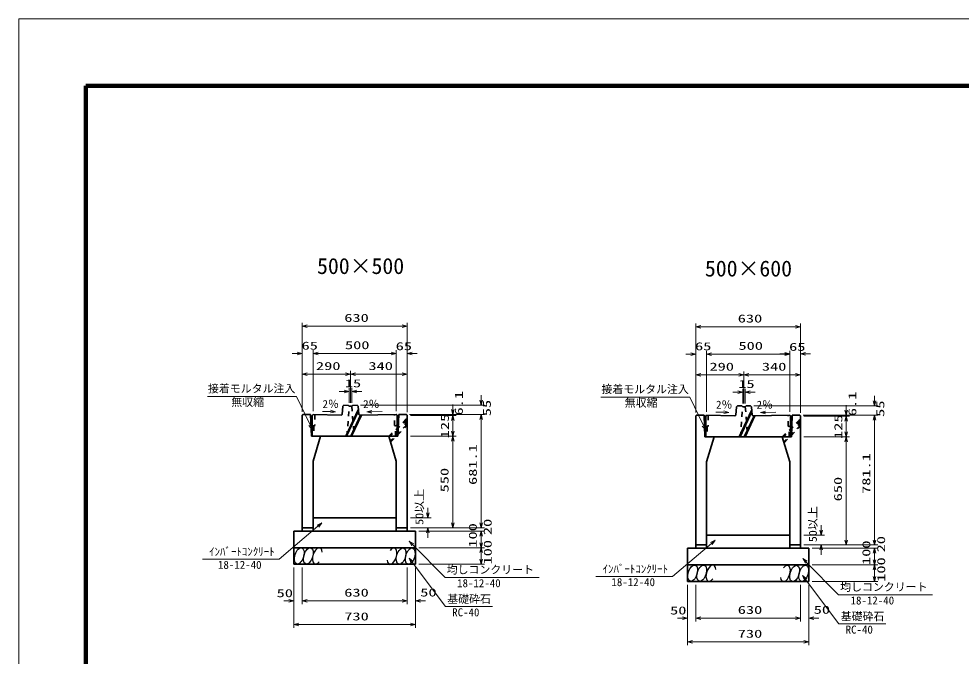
# Model space of a CAD drawing. Units: millimetres on the paper. Extents: x 0 to 841, y 0 to 594.
# Drawn here: x 0 to 283.1, y 402.4 to 594 of the extents above; entities that cross this region are included whole.
import ezdxf
from ezdxf.enums import TextEntityAlignment as Align

# ---------------------------------------------------------------- set-up
doc = ezdxf.new("R2010")
doc.units = ezdxf.units.MM
doc.linetypes.add('USER3', pattern=[3, 1.5, -1.5])
for name, color, linetype, lineweight in [('D-STR-DIM（寸法）', 7, 'Continuous', 13), ('D-STR-HTXT(均しCON-旗)', 7, 'Continuous', 13), ('D-STR-HTXT(基礎砕石-旗)', 7, 'Continuous', 13), ('D-STR-HTXT（旗上げ）', 7, 'Continuous', 13), ('D-STR-STRF(グリ)', 7, 'Continuous', 25), ('D-STR（構造物）', 1, 'Continuous', 35), ('D-TTL-LINE（区切線）', 7, 'Continuous', 18), ('D-TTL（外枠）', 2, 'Continuous', 140)]:
    doc.layers.add(name, color=color, linetype=linetype, lineweight=lineweight)
doc.layers.add('D-STR-TXT(文字)', color=7, linetype='Continuous')
doc.styles.add('ＭＳ ゴシック', font='')
doc.styles.get('ＭＳ ゴシック').set_extended_font_data('MS Gothic')

# ---------------------------------------------------------------- blocks, each defined once
blk = doc.blocks.new('_Open30')
at = {"color": 7, "linetype": 'Continuous', "lineweight": 13}
for p, q in [((-1, 0.2679), (0, 0)), ((0, 0), (-1, -0.2679)), ((0, 0), (-1, 0))]:
    blk.add_line(p, q, dxfattribs=at)

msp = doc.modelspace()

# ---------------------------------------------------------------- linework, layer by layer
at = {"layer": 'D-STR-DIM（寸法）'}
for p, q in [((85.144, 494.452), (85.144, 502.66)), ((86.644, 501.66), (115.144, 501.66)), ((116.644, 494.457), (116.644, 502.66)), ((203.351, 494.253), (203.351, 502.462)), ((204.851, 501.462), (233.351, 501.462)), ((234.851, 494.259), (234.851, 502.462)), ((83.644, 493.452), (82.144, 493.452)), ((85.144, 475.854), (85.144, 494.452)), ((88.394, 476.039), (88.394, 494.452)), ((88.394, 477.039), (88.394, 494.452)), ((89.894, 493.452), (91.394, 493.452)), ((89.894, 493.452), (111.894, 493.452)), ((111.894, 493.457), (110.394, 493.457)), ((113.394, 476.039), (113.394, 494.457)), ((113.394, 477.039), (113.394, 494.452)), ((116.644, 475.801), (116.644, 494.457)), ((118.144, 493.457), (119.644, 493.457)), ((201.851, 493.253), (200.351, 493.253)), ((203.351, 475.656), (203.351, 494.253)), ((206.601, 475.841), (206.601, 494.253)), ((206.601, 476.841), (206.601, 494.253)), ((208.101, 493.253), (209.601, 493.253)), ((208.101, 493.253), (230.101, 493.253)), ((230.101, 493.259), (228.601, 493.259)), ((231.601, 475.841), (231.601, 494.259)), ((231.601, 476.841), (231.601, 494.253)), ((234.851, 475.603), (234.851, 494.259)), ((236.351, 493.259), (237.851, 493.259)), ((85.149, 475.842), (85.149, 488.187)), ((86.649, 487.187), (98.143, 487.187)), ((99.643, 478.573), (99.643, 488.187)), ((99.643, 478.573), (99.643, 488.187)), ((101.143, 487.187), (115.144, 487.187)), ((116.644, 475.854), (116.644, 488.187)), ((203.356, 475.644), (203.356, 487.989)), ((204.856, 486.989), (216.35, 486.989)), ((217.85, 478.374), (217.85, 487.989)), ((217.85, 478.374), (217.85, 487.989)), ((219.35, 486.989), (233.351, 486.989)), ((234.851, 475.656), (234.851, 487.989)), ((97.749, 481.987), (96.249, 481.987)), ((99.249, 478.572), (99.249, 482.987)), ((100.037, 478.573), (100.037, 482.987)), ((101.537, 481.987), (103.037, 481.987)), ((215.957, 481.789), (214.457, 481.789)), ((217.457, 478.374), (217.457, 482.789)), ((218.244, 478.374), (218.244, 482.789)), ((219.744, 481.789), (221.244, 481.789)), ((138.846, 479.354), (138.846, 480.854)), ((257.053, 479.156), (257.053, 480.656)), ((91.233, 475.997), (93.595, 475.95)), ((102.637, 477.854), (139.846, 477.854)), ((109.181, 475.971), (106.065, 475.919)), ((130.348, 476.599), (130.348, 478.099)), ((209.44, 475.799), (211.802, 475.752)), ((220.844, 477.656), (258.053, 477.656)), ((227.389, 475.773), (224.272, 475.721)), ((248.555, 476.401), (248.555, 477.901)), ((117.394, 475.099), (131.348, 475.099)), ((117.394, 475.099), (139.846, 475.099)), ((117.394, 475.099), (139.846, 475.099)), ((117.644, 474.801), (131.348, 474.801)), ((117.644, 474.801), (131.348, 474.801)), ((130.348, 470.046), (130.348, 473.301)), ((130.348, 473.301), (130.348, 471.801)), ((138.846, 442.546), (138.846, 473.599)), ((138.846, 473.599), (138.846, 472.099)), ((235.601, 474.901), (249.555, 474.901)), ((235.601, 474.901), (258.053, 474.901)), ((235.601, 474.901), (258.053, 474.901)), ((235.851, 474.603), (249.555, 474.603)), ((235.851, 474.603), (249.555, 474.603)), ((248.555, 469.848), (248.555, 473.103)), ((248.555, 473.103), (248.555, 471.603)), ((257.053, 437.348), (257.053, 473.401)), ((257.053, 473.401), (257.053, 471.901)), ((117.644, 468.546), (131.348, 468.546)), ((117.644, 468.546), (131.348, 468.546)), ((235.851, 468.348), (249.555, 468.348)), ((235.851, 468.348), (249.555, 468.348)), ((130.348, 442.546), (130.348, 467.046)), ((248.555, 437.348), (248.555, 466.848)), ((122.833, 445.546), (122.833, 447.046)), ((117.644, 444.046), (123.833, 444.046)), ((138.846, 442.546), (138.846, 444.046)), ((241.04, 440.348), (241.04, 441.848)), ((117.644, 441.046), (139.846, 441.046)), ((117.644, 441.046), (131.348, 441.046)), ((117.644, 441.046), (139.846, 441.046)), ((117.644, 441.046), (123.833, 441.046)), ((120.144, 440.046), (139.846, 440.046)), ((120.144, 440.046), (139.846, 440.046)), ((122.833, 439.546), (122.833, 438.046)), ((235.851, 438.848), (242.04, 438.848)), ((257.053, 437.348), (257.053, 438.848)), ((138.846, 436.546), (138.846, 438.546)), ((138.846, 438.546), (138.846, 437.046)), ((120.144, 435.046), (139.846, 435.046)), ((120.144, 435.046), (139.846, 435.046)), ((138.846, 431.546), (138.846, 433.546)), ((235.851, 435.848), (258.053, 435.848)), ((235.851, 435.848), (249.555, 435.848)), ((235.851, 435.848), (258.053, 435.848)), ((235.851, 435.848), (242.04, 435.848)), ((238.351, 434.848), (258.053, 434.848)), ((238.351, 434.848), (258.053, 434.848)), ((241.04, 434.348), (241.04, 432.848)), ((257.053, 431.348), (257.053, 433.348)), ((257.053, 433.348), (257.053, 431.848)), ((82.644, 429.046), (82.644, 418.079)), ((82.644, 428.046), (82.644, 410.922)), ((85.144, 429.046), (85.144, 418.079)), ((85.144, 429.046), (85.144, 418.079)), ((116.644, 429.046), (116.644, 418.079)), ((116.644, 428.046), (116.644, 418.079)), ((119.144, 429.046), (119.144, 418.079)), ((119.144, 428.046), (119.144, 410.922)), ((120.144, 430.046), (139.846, 430.046)), ((238.351, 429.848), (258.053, 429.848)), ((238.351, 429.848), (258.053, 429.848)), ((257.053, 426.348), (257.053, 428.348)), ((238.351, 424.848), (258.053, 424.848)), ((200.851, 423.848), (200.851, 412.881)), ((200.851, 422.848), (200.851, 405.724)), ((203.351, 423.848), (203.351, 412.881)), ((203.351, 423.848), (203.351, 412.881)), ((234.851, 423.848), (234.851, 412.881)), ((234.851, 422.848), (234.851, 412.881)), ((237.351, 423.848), (237.351, 412.881)), ((237.351, 422.848), (237.351, 405.724)), ((81.144, 419.079), (79.644, 419.079)), ((86.644, 419.079), (115.144, 419.079)), ((86.644, 419.079), (88.144, 419.079)), ((115.144, 419.079), (113.644, 419.079)), ((120.644, 419.079), (122.144, 419.079)), ((199.351, 413.881), (197.851, 413.881)), ((204.851, 413.881), (233.351, 413.881)), ((204.851, 413.881), (206.351, 413.881)), ((233.351, 413.881), (231.851, 413.881)), ((238.851, 413.881), (240.351, 413.881)), ((84.144, 411.922), (117.644, 411.922)), ((202.351, 406.724), (235.851, 406.724))]:
    msp.add_line(p, q, dxfattribs=at)
at = {"layer": 'D-STR-HTXT(均しCON-旗)'}
for points in [[(55.151, 431.615), (78.185, 431.615), (89.842, 441.526)], [(173.358, 426.417), (196.393, 426.417), (208.049, 436.328)], [(156.292, 426.099), (128.084, 426.099), (118.361, 435.915)], [(274.499, 420.9), (246.291, 420.9), (236.568, 430.717)]]:
    msp.add_lwpolyline(points, dxfattribs=at)
at = {"layer": 'D-STR-HTXT(基礎砕石-旗)'}
for points in [[(142.265, 417.349), (128.162, 417.349), (118.158, 430.675)], [(260.473, 412.151), (246.369, 412.151), (236.365, 425.477)]]:
    msp.add_lwpolyline(points, dxfattribs=at)
at = {"layer": 'D-STR-HTXT（旗上げ）'}
for points in [[(56.674, 480.437), (83.395, 480.437), (87.489, 471.927)], [(174.877, 480.239), (201.598, 480.239), (205.692, 471.729)]]:
    msp.add_lwpolyline(points, dxfattribs=at)
at = {"layer": 'D-STR-STRF(グリ)'}
for centre, major_axis in [((84.238, 432.57), (0.79, 2.421)), ((86.96, 432.57), (0.79, 2.421)), ((114.848, 432.489), (-0.771, -2.427)), ((117.569, 432.51), (-0.771, -2.427)), ((202.445, 427.371), (0.79, 2.421)), ((205.167, 427.371), (0.79, 2.421)), ((233.055, 427.29), (-0.771, -2.427)), ((235.776, 427.312), (-0.771, -2.427))]:
    msp.add_ellipse(centre, major_axis=major_axis, ratio=0.5139, dxfattribs=at)
for centre, major_axis in [((89.7, 432.57), (0.79, 2.421)), ((112.107, 432.467), (-0.771, -2.427)), ((207.907, 427.371), (0.79, 2.421)), ((230.314, 427.269), (-0.771, -2.427))]:
    msp.add_ellipse(centre, major_axis=major_axis, ratio=0.5139, start_param=5.3575563, end_param=10.3750652, dxfattribs=at)
at = {"layer": 'D-STR（構造物）'}
for p, q in [((97.171, 475.113), (97.379, 477.61)), ((97.379, 477.61), (97.65, 477.854)), ((97.65, 477.854), (99.018, 477.827)), ((101.994, 476.654), (98.213, 468.546)), ((98.485, 468.546), (102.035, 476.158)), ((99.018, 477.827), (99.249, 477.573)), ((99.249, 477.573), (100.037, 477.573)), ((100.037, 477.573), (100.268, 477.827)), ((100.268, 477.827), (101.637, 477.854)), ((101.637, 477.854), (101.908, 477.61)), ((101.908, 477.61), (102.116, 475.113)), ((215.378, 474.915), (215.586, 477.412)), ((215.586, 477.412), (215.857, 477.656)), ((215.857, 477.656), (217.225, 477.629)), ((220.201, 476.456), (216.42, 468.348)), ((216.692, 468.348), (220.242, 475.96)), ((217.225, 477.629), (217.457, 477.374)), ((217.457, 477.374), (218.244, 477.374)), ((218.244, 477.374), (218.475, 477.629)), ((218.475, 477.629), (219.844, 477.656)), ((219.844, 477.656), (220.115, 477.412)), ((220.115, 477.412), (220.323, 474.915)), ((85.394, 475.099), (85.144, 474.854)), ((85.144, 474.854), (85.144, 441.046)), ((87.644, 475.054), (85.394, 475.099)), ((87.894, 468.546), (87.644, 475.054)), ((88.144, 474.794), (88.394, 475.039)), ((88.144, 468.546), (88.144, 474.794)), ((88.394, 475.039), (96.9, 474.869)), ((96.9, 474.869), (97.171, 475.113)), ((102.673, 474.874), (99.722, 468.546)), ((102.925, 474.88), (99.972, 468.546)), ((102.116, 475.113), (102.387, 474.869)), ((102.387, 474.869), (113.394, 475.089)), ((113.394, 475.089), (113.644, 474.844)), ((113.644, 474.844), (113.644, 468.546)), ((113.894, 468.546), (114.144, 475.054)), ((114.144, 475.054), (116.394, 475.099)), ((116.394, 475.099), (116.644, 474.854)), ((116.644, 474.854), (116.644, 441.046)), ((203.601, 474.901), (203.351, 474.656)), ((203.351, 474.656), (203.351, 435.848)), ((205.851, 474.856), (203.601, 474.901)), ((206.101, 468.348), (205.851, 474.856)), ((206.351, 474.596), (206.601, 474.841)), ((206.351, 468.348), (206.351, 474.596)), ((206.601, 474.841), (215.107, 474.67)), ((215.107, 474.67), (215.378, 474.915)), ((220.881, 474.676), (217.93, 468.348)), ((221.132, 474.681), (218.179, 468.348)), ((220.323, 474.915), (220.594, 474.67)), ((220.594, 474.67), (231.601, 474.891)), ((231.601, 474.891), (231.851, 474.646)), ((231.851, 474.646), (231.851, 468.348)), ((232.101, 468.348), (232.351, 474.856)), ((232.351, 474.856), (234.601, 474.901)), ((234.601, 474.901), (234.851, 474.656)), ((234.851, 474.656), (234.851, 435.848)), ((87.894, 468.546), (113.894, 468.546)), ((87.894, 468.546), (90.644, 468.546)), ((113.644, 468.546), (88.144, 468.546)), ((88.394, 461.046), (90.644, 468.546)), ((113.394, 461.046), (111.144, 468.546)), ((206.101, 468.348), (232.101, 468.348)), ((206.101, 468.348), (208.851, 468.348)), ((231.851, 468.348), (206.351, 468.348)), ((206.601, 460.848), (208.851, 468.348)), ((231.601, 460.848), (229.351, 468.348)), ((88.394, 461.046), (88.394, 441.046)), ((113.394, 461.046), (113.394, 441.046)), ((206.601, 460.848), (206.601, 435.848)), ((231.601, 460.848), (231.601, 435.848)), ((88.394, 444.046), (113.394, 444.046)), ((82.644, 440.046), (119.144, 440.046)), ((82.644, 440.046), (82.644, 430.046)), ((85.144, 441.046), (88.394, 441.046)), ((85.144, 441.046), (85.144, 440.046)), ((88.394, 441.046), (88.394, 440.046)), ((113.394, 441.046), (116.644, 441.046)), ((113.394, 441.046), (113.394, 440.046)), ((116.644, 441.046), (116.644, 440.046)), ((119.144, 440.046), (119.144, 430.046)), ((206.601, 438.848), (231.601, 438.848)), ((82.644, 435.046), (119.144, 435.046)), ((200.851, 434.848), (237.351, 434.848)), ((200.851, 434.848), (200.851, 424.848)), ((203.351, 435.848), (206.601, 435.848)), ((203.351, 435.848), (203.351, 434.848)), ((206.601, 435.848), (206.601, 434.848)), ((231.601, 435.848), (234.851, 435.848)), ((231.601, 435.848), (231.601, 434.848)), ((234.851, 435.848), (234.851, 434.848)), ((237.351, 434.848), (237.351, 424.848)), ((82.644, 430.046), (119.144, 430.046)), ((200.851, 429.848), (237.351, 429.848)), ((200.851, 424.848), (237.351, 424.848))]:
    msp.add_line(p, q, dxfattribs=at)
at = {"layer": 'D-STR（構造物）', "linetype": 'USER3'}
for p, q in [((98.566, 468.546), (99.249, 477.573)), ((100.037, 477.573), (100.72, 468.546)), ((216.773, 468.348), (217.457, 477.374)), ((218.244, 477.374), (218.927, 468.348)), ((88.901, 475.029), (88.891, 471.751)), ((116.394, 473.76), (111.152, 468.518)), ((111.233, 468.249), (116.569, 473.585)), ((112.896, 471.801), (112.886, 475.079)), ((116.069, 471.999), (116.069, 473.085)), ((116.569, 473.585), (116.321, 473.832)), ((116.569, 471.655), (116.569, 473.585)), ((207.108, 474.831), (207.098, 471.552)), ((234.601, 473.561), (229.359, 468.319)), ((229.44, 468.051), (234.776, 473.386)), ((231.103, 471.602), (231.093, 474.881)), ((234.276, 471.801), (234.276, 472.886)), ((234.776, 473.386), (234.528, 473.634)), ((234.776, 471.456), (234.776, 473.386)), ((88.594, 471.646), (88.144, 471.793)), ((88.891, 471.751), (88.594, 471.646)), ((88.594, 471.646), (88.594, 468.546)), ((116.569, 471.999), (111.599, 467.029)), ((111.673, 466.784), (116.569, 471.68)), ((113.193, 471.696), (112.896, 471.801)), ((113.644, 471.843), (113.193, 471.696)), ((113.193, 468.546), (113.193, 471.696)), ((116.569, 471.999), (116.069, 471.999)), ((116.321, 471.407), (116.569, 471.655)), ((206.801, 471.448), (206.351, 471.595)), ((207.098, 471.552), (206.801, 471.448)), ((206.801, 471.448), (206.801, 468.348)), ((234.776, 471.801), (229.806, 466.831)), ((229.88, 466.585), (234.776, 471.481)), ((231.4, 471.498), (231.103, 471.602)), ((231.851, 471.645), (231.4, 471.498)), ((231.4, 468.348), (231.4, 471.498)), ((234.776, 471.801), (234.276, 471.801)), ((234.528, 471.209), (234.776, 471.456)), ((111.144, 468.546), (113.894, 468.546)), ((229.351, 468.348), (232.101, 468.348))]:
    msp.add_line(p, q, dxfattribs=at)
at = {"layer": 'D-TTL-LINE（区切線）'}
for p, q in [((841, 594), (0, 594)), ((0, 594), (0, 0))]:
    msp.add_line(p, q, dxfattribs=at)
at = {"layer": 'D-TTL（外枠）'}
for p, q in [((820.9, 573.9), (20.1, 573.9)), ((20.1, 573.9), (20.1, 20.1))]:
    msp.add_line(p, q, dxfattribs=at)

# ---------------------------------------------------------------- block references
at = {"layer": 'D-STR-DIM（寸法）', "xscale": 1.5, "yscale": 1.5}
for p, rotation in [((85.144, 501.66), 180), ((203.351, 501.462), 180), ((88.394, 493.452), 180), ((88.394, 493.452), 180), ((116.644, 493.457), 180), ((206.601, 493.253), 180), ((206.601, 493.253), 180), ((234.851, 493.259), 180), ((85.149, 487.187), 180), ((99.643, 487.187), 180), ((203.356, 486.989), 180), ((217.85, 486.989), 180), ((100.037, 481.987), 180), ((218.244, 481.789), 180), ((138.846, 477.854), 270), ((257.053, 477.656), 270), ((95.094, 475.92), 358.85424), ((104.565, 475.894), 180.95838), ((130.348, 475.099), 270), ((213.301, 475.722), 358.85424), ((222.772, 475.696), 180.95838), ((248.555, 474.901), 270), ((130.348, 474.801), 90), ((130.348, 474.801), 90), ((138.846, 475.099), 90), ((138.846, 475.099), 90), ((248.555, 474.603), 90), ((248.555, 474.603), 90), ((257.053, 474.901), 90), ((257.053, 474.901), 90), ((130.348, 468.546), 270), ((130.348, 468.546), 90), ((248.555, 468.348), 270), ((248.555, 468.348), 90), ((122.833, 444.046), 270), ((130.348, 441.046), 270), ((138.846, 441.046), 270), ((138.846, 441.046), 270), ((122.833, 441.046), 90), ((138.846, 440.046), 90), ((138.846, 440.046), 90), ((241.04, 438.848), 270), ((138.846, 435.046), 270), ((248.555, 435.848), 270), ((257.053, 435.848), 270), ((257.053, 435.848), 270), ((138.846, 435.046), 90), ((241.04, 435.848), 90), ((257.053, 434.848), 90), ((257.053, 434.848), 90), ((138.846, 430.046), 270), ((257.053, 429.848), 270), ((257.053, 429.848), 90), ((257.053, 424.848), 270), ((85.144, 419.079), 180), ((85.144, 419.079), 180), ((119.144, 419.079), 180), ((203.351, 413.881), 180), ((203.351, 413.881), 180), ((237.351, 413.881), 180), ((82.644, 411.922), 180), ((200.851, 406.724), 180)]:
    msp.add_blockref('_Open30', p, dxfattribs=dict(at, rotation=rotation))
for p in [(116.644, 501.66), (234.851, 501.462), (85.144, 493.452), (113.394, 493.457), (113.394, 493.452), (203.351, 493.253), (231.601, 493.259), (231.601, 493.253), (99.643, 487.187), (116.644, 487.187), (217.85, 486.989), (234.851, 486.989), (99.249, 481.987), (217.457, 481.789), (82.644, 419.079), (116.644, 419.079), (116.644, 419.079), (200.851, 413.881), (234.851, 413.881), (234.851, 413.881), (119.144, 411.922), (237.351, 406.724)]:
    msp.add_blockref('_Open30', p, dxfattribs=at)
at = {"layer": 'D-STR-HTXT(均しCON-旗)', "xscale": 1.5, "yscale": 1.5}
for p, rotation in [((90.985, 442.498), 40.37163), ((117.305, 436.981), 134.72505), ((209.192, 437.3), 40.37163), ((235.512, 431.783), 134.72505)]:
    msp.add_blockref('_Open30', p, dxfattribs=dict(at, rotation=rotation))
at = {"layer": 'D-STR-HTXT(基礎砕石-旗)', "xscale": 1.5, "yscale": 1.5, "rotation": 126.89552}
for p in [(117.257, 431.875), (235.464, 426.677)]:
    msp.add_blockref('_Open30', p, dxfattribs=at)
at = {"layer": 'D-STR-HTXT（旗上げ）', "xscale": 1.5, "yscale": 1.5, "rotation": 295.69073}
for p in [(88.139, 470.576), (206.342, 470.377)]:
    msp.add_blockref('_Open30', p, dxfattribs=at)

# ---------------------------------------------------------------- texts
at = {"layer": 'D-STR-DIM（寸法）', "style": 'ＭＳ ゴシック', "width": 1.5}
for s, p in [('630', (97.769, 502.197)), ('630', (215.976, 501.999)), ('65', (84.941, 493.845)), ('500', (97.977, 493.989)), ('65', (113.209, 493.68)), ('65', (203.148, 493.647)), ('500', (216.184, 493.791)), ('65', (231.416, 493.482)), ('290', (89.271, 487.725)), ('340', (105.019, 487.725)), ('290', (207.478, 487.527)), ('340', (223.226, 487.527)), ('15', (97.93, 482.525)), ('15', (216.137, 482.326)), ('50', (77.446, 419.446)), ('630', (97.769, 419.616)), ('50', (120.596, 419.654)), ('50', (195.653, 414.248)), ('630', (215.976, 414.418)), ('50', (238.803, 414.456)), ('730', (97.769, 412.459)), ('730', (215.976, 407.261))]:
    msp.add_text(s, height=2.405, dxfattribs=at).set_placement(p, align=Align.BOTTOM_LEFT)
at = {"layer": 'D-STR-DIM（寸法）', "style": 'ＭＳ ゴシック'}
for s, width, p in [('6.1', 1.5, (134.112, 474.777)), ('6.1', 1.5, (252.319, 474.579)), ('55', 1.5, (142.511, 474.565)), ('55', 1.5, (260.718, 474.367)), ('125', 1.5, (129.905, 467.933)), ('125', 1.5, (248.112, 467.734)), ('681.1', 1.5, (138.309, 453.906)), ('781.1', 1.5, (256.516, 451.208)), ('550', 1.5, (129.811, 451.671)), ('650', 1.5, (248.018, 448.973)), ('50以上', 1.1, (122.251, 441.91)), ('50以上', 1.1, (240.458, 436.711)), ('100', 1.5, (138.309, 435.046)), ('20', 1.5, (142.761, 438.828)), ('100', 1.5, (142.781, 429.991)), ('100', 1.5, (256.516, 429.848)), ('20', 1.5, (260.968, 433.629)), ('100', 1.5, (260.988, 424.793))]:
    msp.add_text(s, height=2.405, rotation=90, dxfattribs=dict(at, width=width)).set_placement(p, align=Align.BOTTOM_LEFT)
for rotation, p in [(0.01, (91.241, 476.296)), (359.99, (103.427, 476.284)), (0.01, (209.448, 476.098)), (359.99, (221.634, 476.086))]:
    msp.add_text('2％', height=2.405, rotation=rotation, dxfattribs=at).set_placement(p, align=Align.BOTTOM_LEFT)
at = {"layer": 'D-STR-HTXT(均しCON-旗)', "style": 'ＭＳ ゴシック'}
for s, p in [('ｲﾝﾊﾞｰﾄｺﾝｸﾘｰﾄ', (57.161, 431.899)), ('18-12-40', (59.824, 427.966)), ('均しコンクリート', (128.532, 426.51)), ('ｲﾝﾊﾞｰﾄｺﾝｸﾘｰﾄ', (175.368, 426.701)), ('18-12-40', (131.665, 422.449)), ('18-12-40', (178.031, 422.767)), ('均しコンクリート', (246.739, 421.312)), ('18-12-40', (249.872, 417.25))]:
    msp.add_text(s, height=2.405, dxfattribs=at).set_placement(p, align=Align.BOTTOM_LEFT)
at = {"layer": 'D-STR-HTXT(基礎砕石-旗)', "style": 'ＭＳ ゴシック'}
for s, p in [('基礎砕石', (128.697, 417.686)), ('RC-40', (130.185, 413.699)), ('基礎砕石', (246.904, 412.487)), ('RC-40', (248.392, 408.501))]:
    msp.add_text(s, height=2.405, dxfattribs=at).set_placement(p, align=Align.BOTTOM_LEFT)
at = {"layer": 'D-STR-HTXT（旗上げ）', "style": 'ＭＳ ゴシック'}
for s, p in [('接着モルタル注入', (56.82, 480.94)), ('接着モルタル注入', (175.023, 480.742)), ('無収縮', (63.824, 476.863)), ('無収縮', (182.027, 476.665))]:
    msp.add_text(s, height=2.405, dxfattribs=at).set_placement(p, align=Align.BOTTOM_LEFT)
at = {"layer": 'D-STR-TXT(文字)', "style": 'ＭＳ ゴシック'}
for s, p in [('500×500', (89.58, 515.861)), ('500×600', (206.106, 515.111))]:
    msp.add_text(s, height=4.811, dxfattribs=at).set_placement(p, align=Align.BOTTOM_LEFT)

doc.saveas('drawing.dxf')
